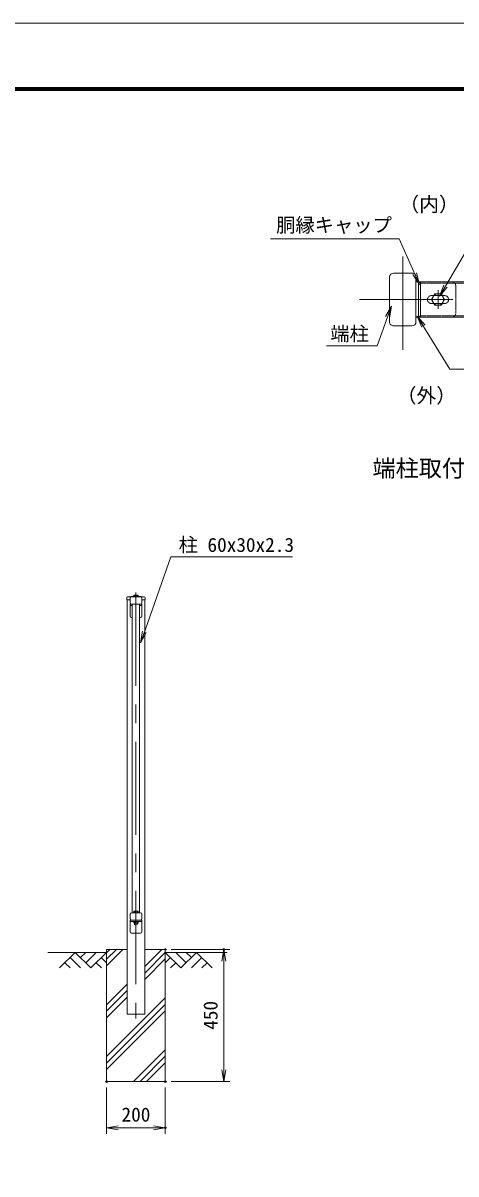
# Model space of a CAD drawing. Units: millimetres at full size. Extents: x -4200 to 4200, y -2970 to 2970.
# Drawn here: x -162 to 1310, y -948 to 2970 of the extents above; entities that cross this region are included whole.
import ezdxf
from ezdxf.enums import TextEntityAlignment as Align

# ---------------------------------------------------------------- set-up
doc = ezdxf.new("R2010")
doc.units = ezdxf.units.MM
doc.header["$LTSCALE"] = 10
doc.header["$PDMODE"] = 32
doc.header["$PDSIZE"] = 5
doc.linetypes.add('USER1', pattern=[50.8, 31.75, -6.35, 6.35, -6.35])
doc.linetypes.add('USER2', pattern=[0.375, 0.25, -0.125])
for name, color, linetype, lineweight in [('0-0_D-BGD', 7, 'Continuous', 18), ('0-1_D-STR4', 7, 'Continuous', 18), ('0-2_D-DCR-HCH', 7, 'Continuous', 13), ('0-3_D-STR1', 1, 'Continuous', 18), ('0-4_D-BMK', 2, 'USER1', 13), ('0-5_D-TTL-TXT', 7, 'Continuous', 18), ('0-6_D-STR-DIM', 7, 'Continuous', 13), ('0-7_0', 7, 'Continuous', 18), ('0-9_D-STR3', 3, 'Continuous', 13), ('0-A_D-STR-TXT', 7, 'Continuous', 13), ('0-B_D-TTL', 7, 'Continuous', 18)]:
    doc.layers.add(name, color=color, linetype=linetype, lineweight=lineweight)
doc.layers.add('0-8_Defpoints', color=253, linetype='Continuous')
doc.styles.add('ＭＳ ゴシック', font='')
doc.styles.get('ＭＳ ゴシック').set_extended_font_data('MS Gothic')

# ---------------------------------------------------------------- blocks, each defined once
blk = doc.blocks.new('_Open')
at = {"layer": '0-7_0'}
blk.add_line((-10, 1.667), (0, 0), dxfattribs=at)
blk.add_lwpolyline([(-10, -1.667), (0, 0), (-10, 0)], dxfattribs=at)

msp = doc.modelspace()

# ---------------------------------------------------------------- linework, layer by layer
at = {"layer": '0-0_D-BGD'}
for p, q in [((121.82, -193.37), (-78.18, -193.37)), ((321.82, -193.37), (531.82, -193.37))]:
    msp.add_line(p, q, dxfattribs=at)
at = {"layer": '0-1_D-STR4'}
for p, q in [((121.82, -183.37), (121.82, -633.37)), ((191.82, -183.37), (121.82, -183.37)), ((321.82, -183.37), (251.82, -183.37)), ((321.82, -183.37), (321.82, -633.37)), ((321.82, -633.37), (121.82, -633.37))]:
    msp.add_line(p, q, dxfattribs=at)
at = {"layer": '0-2_D-DCR-HCH'}
for p, q in [((15.39, -193.37), (-37.82, -246.59)), ((15.39, -193.37), (68.6, -246.59)), ((33.13, -211.11), (50.87, -193.37)), ((50.87, -228.85), (86.34, -193.37)), ((68.6, -246.59), (121.82, -193.37)), ((375.03, -246.59), (321.82, -193.37)), ((392.76, -228.85), (357.29, -193.37)), ((428.24, -193.37), (375.03, -246.59)), ((410.59, -211.2), (392.76, -193.37)), ((428.24, -193.37), (481.45, -246.59)), ((-20.08, -228.85), (-2.26, -246.59)), ((-2.35, -211.11), (33.29, -246.59)), ((86.34, -228.85), (104.16, -246.59)), ((104.08, -211.11), (121.82, -228.77)), ((339.55, -211.11), (321.82, -228.77)), ((357.29, -228.85), (339.47, -246.59)), ((445.98, -211.11), (410.34, -246.59)), ((463.71, -228.85), (445.9, -246.59))]:
    msp.add_line(p, q, dxfattribs=at)
at = {"layer": '0-3_D-STR1'}
for p, q in [((1098.26, 2118.76), (1160.66, 2118.76)), ((1084.46, 2104.96), (1084.46, 1952.56)), ((1174.46, 1952.56), (1174.46, 2104.96)), ((1297.46, 2088.76), (1174.46, 2088.76)), ((1183.46, 2088.76), (1727.96, 2088.76)), ((1183.46, 2083.51), (1183.46, 1974.01)), ((1187.96, 2088.01), (1189.46, 2088.01)), ((1189.46, 2088.76), (1189.46, 1968.76)), ((1297.46, 1968.76), (1174.46, 1968.76)), ((1183.46, 1968.76), (1727.96, 1968.76)), ((1187.96, 1969.51), (1189.46, 1969.51)), ((1098.26, 1938.76), (1160.66, 1938.76)), ((214.32, 1018.83), (193.57, 1016.63)), ((229.32, 1018.83), (250.07, 1016.63)), ((190.57, 1013.63), (190.57, 1006.63)), ((190.57, 1006.63), (201.82, 1006.63)), ((191.82, 1006.63), (191.82, -403.37)), ((193.57, 1016.63), (214.32, 1016.63)), ((201.82, 1012.03), (201.82, 996.23)), ((201.82, 991.63), (201.82, 950.63)), ((201.82, 987.13), (209.32, 987.13)), ((206.42, 1016.63), (237.22, 1016.63)), ((206.42, 991.63), (237.22, 991.63)), ((209.32, 991.63), (209.32, -58.37)), ((229.32, 1016.63), (250.07, 1016.63)), ((234.32, 991.63), (234.32, -58.37)), ((234.32, 987.13), (241.82, 987.13)), ((241.82, 1012.03), (241.82, 996.23)), ((241.82, 1006.63), (253.07, 1006.63)), ((251.82, -403.37), (251.82, 1006.63)), ((253.07, 1013.63), (253.07, 1006.63)), ((205.82, 946.63), (209.32, 946.63)), ((234.32, 946.63), (237.82, 946.63)), ((201.82, -62.97), (201.82, -78.77)), ((206.42, -58.37), (237.22, -58.37)), ((241.82, -62.97), (241.82, -78.77)), ((201.82, -83.37), (201.82, -124.37)), ((201.82, -87.87), (241.82, -87.87)), ((206.42, -83.37), (237.22, -83.37)), ((205.82, -128.37), (237.82, -128.37)), ((191.82, -403.37), (251.82, -403.37))]:
    msp.add_line(p, q, dxfattribs=at)
at = {"layer": '0-3_D-STR1', "linetype": 'USER2'}
for p, q in [((1189.46, 2083.96), (1727.96, 2083.96)), ((1309.46, 1980.76), (1309.46, 2076.76)), ((1271.96, 2042.26), (1226.96, 2042.26)), ((1271.96, 2015.26), (1226.96, 2015.26)), ((1189.46, 1973.56), (1727.96, 1973.56))]:
    msp.add_line(p, q, dxfattribs=at)
at = {"layer": '0-3_D-STR1'}
for points in [[(201.82, 991.63), (241.82, 991.63), (241.82, 950.63)], [(201.82, -83.37), (241.82, -83.37), (241.82, -124.37)]]:
    msp.add_lwpolyline(points, dxfattribs=at)
for centre, radius, start, end in [((1098.26, 2104.96), 13.8, 90.00002, 179.99999), ((1160.66, 2104.96), 13.8, 0, 90.00002), ((1187.96, 2083.51), 4.5, 90, 180), ((1187.96, 1974.01), 4.5, 180, 270), ((1098.26, 1952.56), 13.8, 179.99999, 270.00002), ((1160.66, 1952.56), 13.8, 270.00002, 0), ((193.57, 1013.63), 3, 90, 180), ((206.42, 1012.03), 4.6, 90, 180), ((206.42, 996.23), 4.6, 180, 270), ((237.22, 1012.03), 4.6, 0, 90), ((237.22, 996.23), 4.6, 270, 0), ((250.07, 1013.63), 3, 0, 90), ((205.82, 950.63), 4, 180, 270), ((237.82, 950.63), 4, 270, 0), ((206.42, -62.97), 4.6, 90, 180), ((237.22, -62.97), 4.6, 0, 90), ((206.42, -78.77), 4.6, 180, 270), ((237.22, -78.77), 4.6, 270, 0), ((205.82, -124.37), 4, 180, 270), ((237.82, -124.37), 4, 270, 0)]:
    msp.add_arc(centre, radius, start, end, dxfattribs=at)
at = {"layer": '0-3_D-STR1', "linetype": 'USER2'}
for centre, radius, start, end in [((1297.46, 2076.76), 12, 359.99999, 90), ((1226.96, 2028.76), 13.5, 90, 270), ((1271.96, 2028.76), 13.5, 270, 90), ((1297.46, 1980.76), 12, 270, 359.99999)]:
    msp.add_arc(centre, radius, start, end, dxfattribs=at)
at = {"layer": '0-4_D-BMK'}
for p, q in [((1129.46, 1857.9), (1129.46, 2199.62)), ((1249.46, 1997.12), (1249.46, 2060.4)), ((1300.32, 2028.76), (958.6, 2028.76)), ((221.82, 1031.63), (221.82, -418.37))]:
    msp.add_line(p, q, dxfattribs=at)
at = {"layer": '0-6_D-STR-DIM'}
for p, q in [((341.82, -183.37), (540.83, -183.37)), ((520.83, -633.37), (520.83, -183.37)), ((121.82, -653.37), (121.82, -810.69)), ((321.82, -653.37), (321.82, -810.69)), ((341.82, -633.37), (540.83, -633.37)), ((121.82, -790.69), (321.82, -790.69))]:
    msp.add_line(p, q, dxfattribs=at)
at = {"layer": '0-7_0'}
for p, q in [((121.82, -239.01), (177.45, -183.37)), ((121.82, -216.91), (155.35, -183.37)), ((121.82, -194.82), (133.26, -183.37)), ((251.82, -241.59), (310.03, -183.37)), ((251.82, -263.69), (321.82, -193.69)), ((251.82, -285.79), (321.82, -215.79)), ((121.82, -371.59), (191.82, -301.59)), ((121.82, -393.69), (191.82, -323.69)), ((121.82, -415.79), (191.82, -345.79)), ((121.82, -548.37), (321.82, -348.37)), ((121.82, -570.47), (321.82, -370.47)), ((121.82, -592.56), (321.82, -392.56)), ((213.59, -633.37), (321.82, -525.15)), ((235.68, -633.37), (321.82, -547.24)), ((257.78, -633.37), (321.82, -569.34))]:
    msp.add_line(p, q, dxfattribs=at)
at = {"layer": '0-8_Defpoints'}
for p in [(321.82, -183.37), (520.83, -183.37), (121.82, -633.37), (321.82, -633.37), (321.82, -790.69)]:
    msp.add_point(p, dxfattribs=at)
at = {"layer": '0-9_D-STR3'}
for p, q in [((1271.96, 2028.79), (1260.74, 2048.23)), ((1238.19, 2009.29), (1226.96, 2028.73)), ((214.32, 1021.54), (215.32, 1022.13)), ((214.32, 1016.63), (214.32, 1021.54)), ((228.31, 1022.13), (215.32, 1022.13)), ((218.07, 1016.63), (218.07, 1021.54)), ((225.56, 1016.63), (225.56, 1021.54)), ((229.32, 1021.54), (228.31, 1022.13)), ((229.32, 1016.63), (229.32, 1021.54)), ((229.32, 1016.63), (214.32, 1016.63)), ((214.32, -53.46), (215.32, -52.87)), ((214.32, -58.37), (214.32, -53.46)), ((229.32, -58.37), (214.32, -58.37)), ((228.31, -52.87), (215.32, -52.87)), ((218.07, -58.37), (218.07, -53.46)), ((225.56, -58.37), (225.56, -53.46)), ((229.32, -53.46), (228.31, -52.87)), ((229.32, -58.37), (229.32, -53.46)), ((214.32, -87.87), (214.32, -93.79)), ((214.32, -87.87), (229.32, -87.87)), ((214.32, -93.79), (215.32, -94.37)), ((215.32, -94.37), (228.31, -94.37)), ((218.07, -87.87), (218.07, -93.79)), ((225.56, -87.87), (225.56, -93.79)), ((229.32, -93.79), (228.31, -94.37)), ((229.32, -87.87), (229.32, -93.79))]:
    msp.add_line(p, q, dxfattribs=at)
for points in [[(1260.74, 2048.23), (1238.21, 2048.25), (1226.96, 2028.73)], [(1271.96, 2028.79), (1260.71, 2009.27), (1238.19, 2009.29)]]:
    msp.add_lwpolyline(points, dxfattribs=at)
msp.add_circle((1249.46, 2028.76), 19.48, dxfattribs=at)
for centre, radius, start, end in [((215.09, 1014.23), 7.9, 67.81236, 88.31726), ((221.82, 1009.8), 12.33, 72.33186, 107.66814), ((228.54, 1014.23), 7.9, 91.68274, 112.18764), ((215.09, -60.77), 7.9, 67.81236, 88.31726), ((221.82, -65.2), 12.33, 72.33186, 107.66814), ((228.54, -60.77), 7.9, 91.68274, 112.18764), ((215.09, -86.48), 7.9, 271.68274, 292.18764), ((221.82, -93.86), 6.51, 184.51776, 355.48224), ((221.82, -82.05), 12.33, 252.33186, 287.66814), ((228.54, -86.48), 7.9, 247.81236, 268.31726)]:
    msp.add_arc(centre, radius, start, end, dxfattribs=at)
at = {"layer": '0-A_D-STR-TXT'}
for points in [[(1974.33, 2291.78), (1402.46, 2291.78), (1255.84, 2041.9)], [(679.31, 2235.89), (1117.08, 2235.89), (1185.83, 2082.2)], [(869.54, 1871.63), (1042.85, 1871.63), (1090.41, 2003.97)], [(1727.65, 1791.43), (1289.89, 1791.43), (1179.89, 1970.06)], [(754.64, 1152.83), (340.18, 1152.83), (238.1, 861.78)]]:
    msp.add_lwpolyline(points, dxfattribs=at)
at = {"layer": '0-B_D-TTL'}
for points in [[(-4200.21, -2970.05), (4199.79, -2970.05), (4199.79, 2969.95), (-4200.21, 2969.95)], [(-3930.21, 2749.95), (3929.79, 2749.95), (3929.79, -2750.05), (-3930.21, -2750.05)], [(-3927.71, 2747.45), (3927.29, 2747.45), (3927.29, -2747.55), (-3927.71, -2747.55)], [(-3925.21, 2744.95), (3924.79, 2744.95), (3924.79, -2745.05), (-3925.21, -2745.05)], [(-3922.71, 2742.45), (3922.29, 2742.45), (3922.29, -2742.55), (-3922.71, -2742.55)], [(-3920.21, 2739.95), (3919.79, 2739.95), (3919.79, -2740.05), (-3920.21, -2740.05)]]:
    msp.add_lwpolyline(points, close=True, dxfattribs=at)

# ---------------------------------------------------------------- block references
at = {"layer": '0-6_D-STR-DIM', "xscale": 4, "yscale": 4}
for p, rotation in [((520.83, -183.37), 90), ((520.83, -633.37), 270), ((121.82, -790.69), 180)]:
    msp.add_blockref('_Open', p, dxfattribs=dict(at, rotation=rotation))
msp.add_blockref('_Open', (321.82, -790.69), dxfattribs=at)
at = {"layer": '0-A_D-STR-TXT', "xscale": 4, "yscale": 4}
for p, rotation in [((1186.65, 2080.37), 294.10173), ((1254.83, 2040.17), 239.59716), ((1091.09, 2005.85), 70.23082), ((1178.84, 1971.76), 121.62296), ((237.44, 859.9), 250.67255)]:
    msp.add_blockref('_Open', p, dxfattribs=dict(at, rotation=rotation))

# ---------------------------------------------------------------- texts
at = {"layer": '0-5_D-TTL-TXT', "style": 'ＭＳ ゴシック'}
msp.add_text('端柱取付詳細', height=57.7, dxfattribs=at).set_placement((1026.44, 1408.36), align=Align.BOTTOM_LEFT)
at = {"layer": '0-6_D-STR-DIM', "style": 'ＭＳ ゴシック'}
msp.add_text('450', height=48.09, rotation=90, dxfattribs=at).set_placement((514.08, -456.88), align=Align.BOTTOM_LEFT)
msp.add_text('200', height=48.09, dxfattribs=at).set_placement((172.8, -783.94), align=Align.BOTTOM_LEFT)
at = {"layer": '0-A_D-STR-TXT', "style": 'ＭＳ ゴシック'}
for s, height, p in [('（内）', 49.49, (1117.75, 2313.33)), ('胴縁キャップ', 48.09, (698.8, 2243.7)), ('端柱', 48.09, (882.92, 1873.8)), ('（外）', 49.49, (1108.55, 1662.38)), ('柱 60x30x2.3', 48.09, (366.91, 1155.21))]:
    msp.add_text(s, height=height, dxfattribs=at).set_placement(p, align=Align.BOTTOM_LEFT)

doc.saveas('drawing.dxf')
